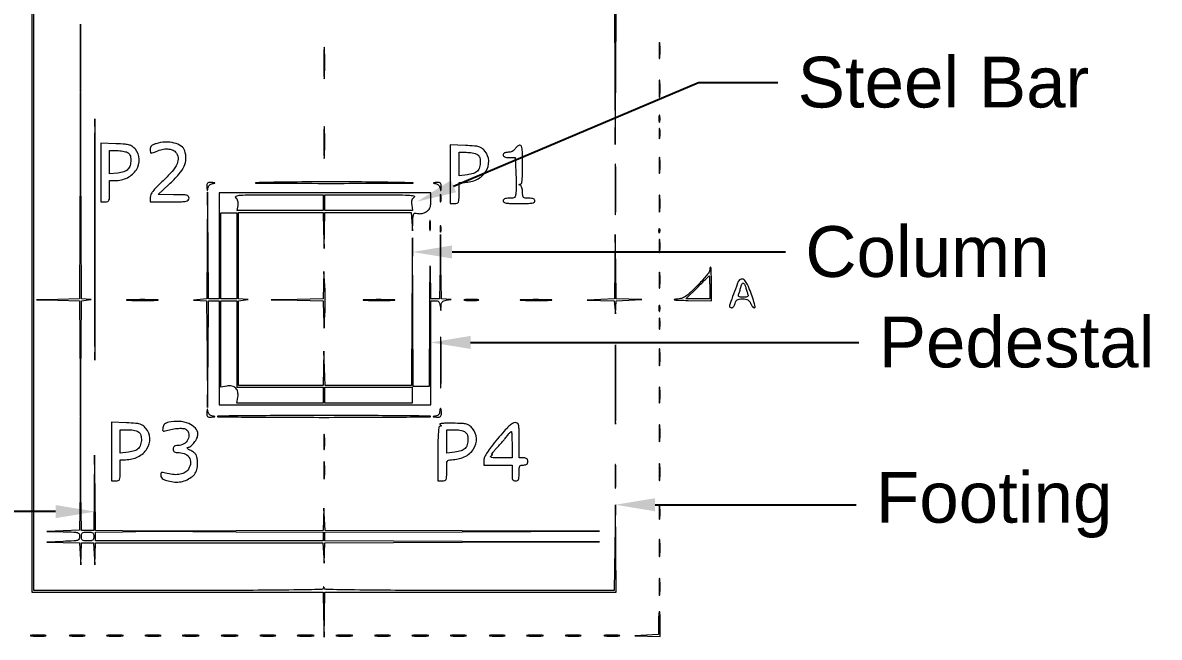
# Model space of a CAD drawing. Header units: metres. Extents: x 1521 to 1862, y -130 to 121.
# Drawn here: x 1570.39 to 1576.16, y -68.27 to -65.15 of the extents above; entities that cross this region are included whole.
import ezdxf
from ezdxf import colors
from ezdxf.entities.mleader import LeaderData, LeaderLine
from ezdxf.math import Vec2, Vec3

# ---------------------------------------------------------------- set-up
doc = ezdxf.new("R2010")
doc.units = ezdxf.units.M
doc.header["$MEASUREMENT"] = 0
doc.layers.add('A-WALL', color=250, linetype='Continuous', lineweight=30)
doc.styles.get("Standard").update_dxf_attribs({"font": 'arial.ttf'})

msp = doc.modelspace()

# ---------------------------------------------------------------- linework, layer by layer
at = {"layer": 'A-WALL', "lineweight": 5, "ltscale": 5}
msp.add_lwpolyline([(1570.43593, -65.07484), (1570.43593, -66.55772), (1570.43593, -68.0406), (1571.17487, -68.0406), (1571.9138, -68.0406), (1571.9166, -68.15484), (1571.9194, -68.26908), (1571.92135, -68.15484), (1571.92329, -68.0406), (1572.66249, -68.0406), (1573.40169, -68.0406), (1573.39962, -67.81884), (1573.39755, -67.59708), (1573.39498, -67.81436), (1573.39241, -68.03164), (1572.6586, -68.03164, -0.000609), (1572.28148, -68.03119, -0.003183), (1572.07377, -68.02936, -0.001026), (1571.9296, -68.02687, -0.300591), (1571.92027, -68.02044, 0.009076), (1571.91776, -68.01453, 0.295955), (1571.91651, -68.01372, 0.382689), (1571.91554, -68.01459, 0.011437), (1571.91504, -68.02044, -0.390325), (1571.90829, -68.02691, -0.000985), (1571.76515, -68.02937, -0.003207), (1571.55846, -68.03119, -0.0006), (1571.17961, -68.03164), (1570.44489, -68.03164), (1570.44489, -66.55775), (1570.44489, -65.08386)], format="xyb", dxfattribs=at)
msp.add_lwpolyline([(1573.39252, -65.08386), (1573.39498, -65.42655), (1573.39743, -65.76924), (1573.39956, -65.42204), (1573.40169, -65.07484)], dxfattribs=at)
for points in [[(1570.68004, -65.85633), (1570.67785, -66.55269), (1570.56809, -66.55551), (1570.45833, -66.55833), (1570.568, -66.56027), (1570.67766, -66.5622), (1570.6801, -66.9542), (1570.68253, -67.3462), (1570.68467, -66.9548), (1570.68681, -66.5634), (1570.71145, -66.55966), (1570.73609, -66.55593), (1570.71151, -66.55459), (1570.68692, -66.55324), (1570.68457, -65.8566), (1570.68222, -65.15996)], [(1571.47529, -66.33522), (1571.47529, -66.55324), (1571.43497, -66.55324), (1571.39465, -66.55324), (1571.39465, -66.33522), (1571.39465, -66.11719), (1571.43497, -66.11719), (1571.47529, -66.11719)], [(1573.39476, -66.38935), (1573.39273, -66.55249), (1573.32329, -66.55554), (1573.25385, -66.5586), (1573.32275, -66.5604), (1573.39165, -66.5622), (1573.39517, -66.5958), (1573.39868, -66.6294), (1573.40019, -66.5962), (1573.40169, -66.56299), (1573.46665, -66.5599), (1573.53161, -66.55681), (1573.46685, -66.55503), (1573.4021, -66.55324), (1573.39944, -66.38972), (1573.39678, -66.2262)], [(1572.36681, -67.04156), (1572.36681, -67.08188), (1572.14505, -67.08188), (1571.92329, -67.08188), (1571.92329, -67.04156), (1571.92329, -67.00124), (1572.14505, -67.00124), (1572.36681, -67.00124)]]:
    msp.add_lwpolyline(points, close=True, dxfattribs=at)
for points in [[(1573.6198, -65.29436, 0.003921), (1573.62003, -65.32003, 0.022011), (1573.62086, -65.33373, 0.807686), (1573.62203, -65.33386, 0.057523), (1573.6233, -65.32773, 0.013671), (1573.62437, -65.31063, 0.00893), (1573.62471, -65.29087, 0.008983), (1573.62434, -65.27158, 0.016947), (1573.62325, -65.25605, 0.153636), (1573.62199, -65.25315, 0.661512), (1573.62079, -65.25354, 0.018464), (1573.62, -65.26862, 0.004138)], [(1571.91796, -65.35708, 0.001734), (1571.91815, -65.40846, 0.009257), (1571.91886, -65.43649, 0.898123), (1571.9199, -65.43656, 0.032437), (1571.92101, -65.4261, 0.006295), (1571.92195, -65.39262, 0.003909), (1571.92225, -65.35332, 0.003921), (1571.92194, -65.31452, 0.00707), (1571.92099, -65.28274, 0.058571), (1571.91989, -65.27599, 0.852078), (1571.91884, -65.27611, 0.008418), (1571.91814, -65.30563, 0.001786)], [(1573.61986, -65.487, 0.003751), (1573.62007, -65.51431, 0.018707), (1573.62087, -65.52961, 0.76997), (1573.62204, -65.52981, 0.084525), (1573.62329, -65.52508, 0.014123), (1573.62436, -65.50775, 0.008335), (1573.62471, -65.487, 0.008335), (1573.62436, -65.46626, 0.014123), (1573.62329, -65.44892, 0.084525), (1573.62204, -65.4442, 0.76997), (1573.62087, -65.4444, 0.018707), (1573.62007, -65.4597, 0.003751)], [(1570.75387, -66.25308, 0.000181), (1570.75401, -66.64504, 0.000914), (1570.75457, -66.86369, 0.98715), (1570.75539, -66.86369, 0.00429), (1570.75625, -66.79671, 0.00068), (1570.75699, -66.54697, 0.000402), (1570.75723, -66.24894, 0.000403), (1570.75699, -65.95147, 0.000692), (1570.75625, -65.70359, 0.00468), (1570.75539, -65.64075, 0.986379), (1570.75457, -65.64076, 0.000901), (1570.75401, -65.86105, 0.000181)], [(1573.61881, -65.63932, 0.011065), (1573.61906, -65.65054, 0.052887), (1573.62002, -65.65687, 0.542911), (1573.6214, -65.65733, 0.161593), (1573.62291, -65.655, 0.039571), (1573.62418, -65.64786, 0.024357), (1573.6246, -65.63932, 0.024357), (1573.62418, -65.63079, 0.039571), (1573.62291, -65.62364, 0.161593), (1573.6214, -65.62132, 0.542911), (1573.62002, -65.62178, 0.052887), (1573.61906, -65.62811, 0.011065)], [(1571.91796, -65.76028, 0.001734), (1571.91815, -65.81166, 0.009257), (1571.91886, -65.83969, 0.898123), (1571.9199, -65.83976, 0.032437), (1571.92101, -65.8293, 0.006295), (1571.92195, -65.79582, 0.003909), (1571.92225, -65.75652, 0.003921), (1571.92194, -65.71772, 0.00707), (1571.92099, -65.68594, 0.058571), (1571.91989, -65.67919, 0.852078), (1571.91884, -65.67931, 0.008418), (1571.91814, -65.70883, 0.001786)], [(1573.6193, -65.71548, 0.006817), (1573.61956, -65.73151, 0.040183), (1573.62048, -65.73985, 0.720633), (1573.62176, -65.74002, 0.075924), (1573.62316, -65.73552, 0.022548), (1573.62432, -65.72458, 0.015659), (1573.62467, -65.71215, 0.015827), (1573.62426, -65.70017, 0.031163), (1573.62304, -65.69072, 0.248898), (1573.62165, -65.689, 0.49082), (1573.62034, -65.68973, 0.030832), (1573.61949, -65.69938, 0.00738)], [(1570.78537, -65.91169), (1570.78537, -66.06044), (1570.80777, -66.06044, 0.072846), (1570.82064, -66.05856, 0.224968), (1570.827, -66.05283, 0.091609), (1570.82968, -66.04039, 0.007344), (1570.83017, -66.00668), (1570.83017, -65.95292), (1570.85734, -65.95292, 0.114771), (1570.92037, -65.93826, 0.13461), (1570.96618, -65.8977, 0.157119), (1570.98073, -65.84446, 0.16792), (1570.96087, -65.79438, 0.05147), (1570.94584, -65.78017, 0.094059), (1570.93082, -65.77259, 0.052315), (1570.90867, -65.76867, 0.007372), (1570.86231, -65.76609), (1570.78537, -65.76293)], [(1571.06537, -65.76583, 0.033105), (1571.05098, -65.77104, 0.097404), (1571.04237, -65.77703, 0.122966), (1571.0378, -65.78493, 0.069997), (1571.03625, -65.79592, 0.029035), (1571.03702, -65.80911, 0.304296), (1571.04036, -65.81303, 0.160382), (1571.04701, -65.81273, 0.008196), (1571.06733, -65.80463, -0.043036), (1571.09761, -65.79493, -0.064751), (1571.12518, -65.79232, -0.079054), (1571.14811, -65.7968, -0.12179), (1571.16478, -65.80803, -0.154859), (1571.17758, -65.83606, -0.138524), (1571.17265, -65.86775, -0.075756), (1571.14689, -65.907, -0.020994), (1571.09523, -65.95985, 0.011285), (1571.06765, -65.987, 0.030921), (1571.04986, -66.00773, 0.044576), (1571.03949, -66.02434, 0.117796), (1571.03625, -66.03789), (1571.03625, -66.06044), (1571.13481, -66.06044, 0.003368), (1571.19574, -66.06003, 0.041619), (1571.21881, -66.0578, 0.151374), (1571.22928, -66.05234, 0.200111), (1571.23337, -66.04252, 0.169288), (1571.22999, -66.03282, 0.169858), (1571.22131, -66.02733, 0.051492), (1571.20242, -66.02498, 0.004701), (1571.15497, -66.02442), (1571.07657, -66.02423), (1571.13113, -65.9729, 0.021983), (1571.1823, -65.92033, 0.072039), (1571.20897, -65.88, 0.105185), (1571.21771, -65.84277, 0.084686), (1571.21164, -65.80203, 0.168123), (1571.19337, -65.77798, 0.086495), (1571.15834, -65.76254, 0.071585), (1571.11311, -65.75802, 0.05953)], [(1572.55945, -65.92065), (1572.55945, -66.0694), (1572.58185, -66.0694, 0.072846), (1572.59472, -66.06752, 0.224968), (1572.60108, -66.06179, 0.091609), (1572.60376, -66.04935, 0.007344), (1572.60425, -66.01564), (1572.60425, -65.96188), (1572.63142, -65.96188, 0.114771), (1572.69445, -65.94722, 0.13461), (1572.74026, -65.90666, 0.157119), (1572.75481, -65.85342, 0.16792), (1572.73495, -65.80334, 0.05147), (1572.71992, -65.78913, 0.094059), (1572.7049, -65.78155, 0.052315), (1572.68275, -65.77763, 0.007372), (1572.63639, -65.77505), (1572.55945, -65.77189)], [(1572.88889, -65.79164, -0.075491), (1572.88261, -65.79898, -0.062169), (1572.87402, -65.80469, -0.059271), (1572.86387, -65.80833, -0.056559), (1572.85298, -65.80956, 0.039193), (1572.84234, -65.8104, 0.085511), (1572.83461, -65.81302, 0.123453), (1572.82996, -65.8173, 0.146424), (1572.82825, -65.823, 0.162486), (1572.83025, -65.82898, 0.129175), (1572.83561, -65.83322, 0.076834), (1572.84495, -65.8357, 0.02648), (1572.85895, -65.83644), (1572.88966, -65.83644), (1572.89255, -65.91036, -0.004759), (1572.89346, -65.9408, -0.004818), (1572.89378, -65.97112, -0.004698), (1572.89355, -65.99752, -0.019554), (1572.89265, -66.0134, -0.029023), (1572.89003, -66.03023, -0.162541), (1572.88545, -66.03796, -0.154319), (1572.87701, -66.04161, -0.025417), (1572.85905, -66.04252, 0.026343), (1572.84499, -66.04327, 0.0767), (1572.83562, -66.04574, 0.129204), (1572.83025, -66.04999, 0.162734), (1572.82825, -66.05596, 0.273642), (1572.83226, -66.06275, 0.084509), (1572.84393, -66.06679, 0.035355), (1572.86615, -66.0689, 0.005946), (1572.90889, -66.0694, 0.005946), (1572.95164, -66.0689, 0.035355), (1572.97385, -66.06679, 0.084509), (1572.98552, -66.06275, 0.273642), (1572.98953, -66.05596, 0.164293), (1572.98751, -66.04997, 0.129352), (1572.98207, -66.04572, 0.075863), (1572.97254, -66.04326, 0.025511), (1572.95817, -66.04252, -0.021751), (1572.9392, -66.0417, -0.173294), (1572.93135, -66.0381, -0.178006), (1572.92767, -66.03039, -0.023205), (1572.92681, -66.01191, 0.034139), (1572.92599, -65.99986, 0.043052), (1572.92352, -65.98896, 0.048881), (1572.91992, -65.9806, 0.172505), (1572.91561, -65.97678, -0.009076), (1572.9097, -65.97427, -0.295955), (1572.90889, -65.97302, -0.382689), (1572.90976, -65.97206, -0.011437), (1572.91561, -65.97155, 0.328006), (1572.92109, -65.96697, 0.031905), (1572.9243, -65.94891, 0.022414), (1572.92627, -65.91976, 0.005678), (1572.92681, -65.87228, 0.004584), (1572.92633, -65.81932, 0.029117), (1572.92427, -65.79248, 0.067621), (1572.92034, -65.77827, 0.300034), (1572.91345, -65.77372, 0.107418), (1572.90752, -65.77501, 0.050645), (1572.90072, -65.77899, 0.046919), (1572.89416, -65.78479, 0.048682)], [(1570.92036, -65.80988, -0.085273), (1570.92799, -65.81582, -0.079464), (1570.93342, -65.8241, -0.066766), (1570.93664, -65.83494, -0.038837), (1570.93769, -65.84849, -0.064854), (1570.93404, -65.87657, -0.131023), (1570.92304, -65.89579, -0.120223), (1570.90318, -65.90801, -0.049986), (1570.87219, -65.91468), (1570.83017, -65.91942), (1570.83017, -65.86001), (1570.83017, -65.8006), (1570.8666, -65.8006, -0.022391), (1570.88182, -65.80129, -0.020327), (1570.89742, -65.80333, -0.020814), (1570.91123, -65.80631, -0.059396)], [(1572.69444, -65.81884, -0.085273), (1572.70207, -65.82478, -0.079464), (1572.7075, -65.83306, -0.066766), (1572.71072, -65.8439, -0.038837), (1572.71177, -65.85745, -0.064854), (1572.70812, -65.88553, -0.131023), (1572.69712, -65.90475, -0.120223), (1572.67726, -65.91697, -0.049986), (1572.64627, -65.92364), (1572.60425, -65.92838), (1572.60425, -65.86897), (1572.60425, -65.80956), (1572.64068, -65.80956, -0.022391), (1572.6559, -65.81025, -0.020327), (1572.6715, -65.81229, -0.020814), (1572.68531, -65.81527, -0.059396)], [(1573.39663, -65.99772, 0.001019), (1573.39679, -66.07966, 0.005108), (1573.39745, -66.12553, 0.928081), (1573.39841, -66.12558, 0.025034), (1573.39943, -66.11196, 0.003861), (1573.4003, -66.05996, 0.002266), (1573.40058, -65.99772, 0.002266), (1573.4003, -65.93549, 0.003861), (1573.39943, -65.88348, 0.025034), (1573.39841, -65.86987, 0.928081), (1573.39745, -65.86992, 0.005108), (1573.39679, -65.91579, 0.001019)], [(1573.6198, -65.87676, 0.003921), (1573.62003, -65.90243, 0.022011), (1573.62086, -65.91613, 0.807686), (1573.62203, -65.91626, 0.057523), (1573.6233, -65.91013, 0.013671), (1573.62437, -65.89303, 0.00893), (1573.62471, -65.87327, 0.008983), (1573.62434, -65.85398, 0.016947), (1573.62325, -65.83845, 0.153636), (1573.62199, -65.83555, 0.661512), (1573.62079, -65.83594, 0.018464), (1573.62, -65.85102, 0.004138)], [(1571.32419, -65.98652, 0.002594), (1571.32496, -66.0006, 0.183402), (1571.32591, -66.0027, 0.594052), (1571.32701, -66.00238, 0.005028), (1571.32922, -65.99156, -0.079048), (1571.33215, -65.98354, -0.069592), (1571.33751, -65.97643, -0.069592), (1571.34463, -65.97106, -0.079048), (1571.35264, -65.96814, 0.005028), (1571.36346, -65.96592, 0.594052), (1571.36379, -65.96482, 0.183402), (1571.36169, -65.96388, 0.002594), (1571.34761, -65.96311, 0.032745), (1571.33403, -65.96332, 0.177826), (1571.32745, -65.96636, 0.177826), (1571.32441, -65.97294, 0.032745)], [(1571.64105, -65.96208, 0.005556), (1571.57118, -65.96408, 0.971916), (1571.5712, -65.96565, 0.003875), (1571.67447, -65.96664, 0.000397), (1571.91881, -65.9669, 0.000429), (1572.12233, -65.96678, 0.000956), (1572.27718, -65.96625, 0.0015), (1572.37129, -65.96548, 0.981093), (1572.37129, -65.96451, 0.003225), (1572.20006, -65.96101, 0.002666), (1572.01756, -65.95943, 0.002594), (1571.82938, -65.95978, 0.002587)], [(1572.48498, -65.96814, -0.079048), (1572.493, -65.97106, -0.069592), (1572.50011, -65.97643, -0.069592), (1572.50548, -65.98354, -0.079048), (1572.5084, -65.99156, 0.005028), (1572.51062, -66.00238, 0.594052), (1572.51172, -66.0027, 0.183402), (1572.51266, -66.0006, 0.002594), (1572.51343, -65.98652, 0.032745), (1572.51322, -65.97294, 0.177826), (1572.51017, -65.96636, 0.177826), (1572.5036, -65.96332, 0.032745), (1572.49001, -65.96311, 0.002594), (1572.47594, -65.96388, 0.183402), (1572.47384, -65.96482, 0.594052), (1572.47416, -65.96592, 0.005028)], [(1571.32508, -66.28166), (1571.32297, -66.55216), (1571.28937, -66.55568), (1571.25577, -66.55919), (1571.28924, -66.5607), (1571.32271, -66.5622), (1571.32522, -66.83324), (1571.32773, -67.10428), (1571.32983, -66.83324), (1571.33193, -66.5622), (1571.35881, -66.5622), (1571.38569, -66.5622), (1571.38569, -66.82652), (1571.38569, -67.09084), (1571.92329, -67.09084), (1572.46089, -67.09084), (1572.46089, -66.82652), (1572.46089, -66.5622), (1572.4827, -66.5622, -0.057778), (1572.49358, -66.56347, -0.134975), (1572.50072, -66.56736, -0.121485), (1572.50532, -66.57467, -0.042367), (1572.50824, -66.58684), (1572.51197, -66.61148), (1572.51331, -66.58744, -0.048876), (1572.51519, -66.57529, -0.125883), (1572.51943, -66.56756, -0.122592), (1572.52694, -66.56269, -0.045155), (1572.53929, -66.55966), (1572.56393, -66.55593), (1572.53949, -66.55459), (1572.51506, -66.55324), (1572.5124, -66.38972), (1572.50974, -66.2262), (1572.50772, -66.38972), (1572.50569, -66.55324), (1572.48349, -66.55324), (1572.4613, -66.55324), (1572.45864, -66.38972, 0.20024), (1572.45741, -66.3869, 0.652929), (1572.45617, -66.38741, 0.003167), (1572.45491, -66.47265, 0.000797), (1572.45396, -66.61148), (1572.45193, -66.99676), (1572.41161, -66.99676), (1572.37129, -66.99676), (1572.36915, -66.62044), (1572.36701, -66.24412), (1572.36458, -66.6182), (1572.36214, -66.99228), (1572.14304, -66.99228), (1571.92394, -66.99228), (1571.92101, -66.90492), (1571.91808, -66.81756), (1571.91621, -66.90492), (1571.91433, -66.99228), (1571.69929, -66.99228), (1571.48425, -66.99228), (1571.48425, -66.77784), (1571.48425, -66.5634), (1571.50889, -66.55966), (1571.53353, -66.55593), (1571.50889, -66.55459), (1571.48425, -66.55324), (1571.48425, -66.33372), (1571.48425, -66.1142), (1571.69898, -66.1142), (1571.91371, -66.1142), (1571.91661, -66.20604), (1571.91951, -66.29788), (1571.9214, -66.20604), (1571.92329, -66.1142), (1572.14234, -66.1142), (1572.3614, -66.1142), (1572.36469, -66.16124), (1572.36798, -66.20828), (1572.36964, -66.16107, -0.007559), (1572.37115, -66.13101, -0.115623), (1572.37415, -66.12113, -0.275562), (1572.38043, -66.11765, -0.053895), (1572.39376, -66.1195, 0.060067), (1572.40465, -66.12088, 0.051067), (1572.41619, -66.11977, 0.049061), (1572.42771, -66.11625, 0.046481), (1572.43856, -66.11051, 0.054797), (1572.44994, -66.10112, 0.096407), (1572.45659, -66.09096, 0.074487), (1572.45993, -66.07724, 0.022491), (1572.46089, -66.05576), (1572.46089, -66.01564), (1571.92329, -66.01564), (1571.38569, -66.01564), (1571.38569, -66.28444), (1571.38569, -66.55324), (1571.35894, -66.55324), (1571.3322, -66.55324), (1571.32969, -66.2822), (1571.32718, -66.01116)], [(1571.91433, -66.06492), (1571.91433, -66.10524), (1571.69636, -66.10524), (1571.4784, -66.10524), (1571.48213, -66.07981, 0.048774), (1571.48269, -66.06819, 0.055212), (1571.48092, -66.05718, 0.058711), (1571.47694, -66.04741, 0.070363), (1571.47098, -66.03949, -0.540158), (1571.47266, -66.0314, -0.076601), (1571.49281, -66.02684, -0.016155), (1571.54419, -66.02494, -0.001188), (1571.68521, -66.0246), (1571.91433, -66.0246)], [(1572.37625, -66.03659, 0.072595), (1572.36893, -66.04378, 0.089029), (1572.36457, -66.05231, 0.074378), (1572.363, -66.06303, 0.035799), (1572.36403, -66.07691), (1572.36819, -66.10524), (1572.14574, -66.10524), (1571.92329, -66.10524), (1571.92329, -66.06492), (1571.92329, -66.0246), (1572.15797, -66.0246, -0.001512), (1572.28723, -66.025, -0.012195), (1572.34658, -66.0268, -0.03349), (1572.37483, -66.03026, -0.655699)], [(1572.50777, -66.04252, 0.011065), (1572.50802, -66.05374, 0.052887), (1572.50898, -66.06007, 0.542911), (1572.51036, -66.06053, 0.161593), (1572.51187, -66.0582, 0.039571), (1572.51314, -66.05106, 0.024357), (1572.51356, -66.04252, 0.024357), (1572.51314, -66.03399, 0.039571), (1572.51187, -66.02684, 0.161593), (1572.51036, -66.02452, 0.542911), (1572.50898, -66.02498, 0.052887), (1572.50802, -66.03131, 0.011065)], [(1573.61986, -66.0694, 0.003751), (1573.62007, -66.09671, 0.018707), (1573.62087, -66.11201, 0.76997), (1573.62204, -66.11221, 0.084525), (1573.62329, -66.10748, 0.014123), (1573.62436, -66.09015, 0.008335), (1573.62471, -66.0694, 0.008335), (1573.62436, -66.04866, 0.014123), (1573.62329, -66.03132, 0.084525), (1573.62204, -66.0266, 0.76997), (1573.62087, -66.0268, 0.018707), (1573.62007, -66.0421, 0.003751)], [(1572.4545, -66.1814, 0.006817), (1572.45476, -66.19743, 0.040183), (1572.45568, -66.20577, 0.720633), (1572.45696, -66.20594, 0.075924), (1572.45836, -66.20144, 0.022548), (1572.45952, -66.1905, 0.015659), (1572.45987, -66.17807, 0.015827), (1572.45946, -66.16609, 0.031163), (1572.45824, -66.15664, 0.248898), (1572.45685, -66.15492, 0.49082), (1572.45554, -66.15565, 0.030832), (1572.45469, -66.1653, 0.00738)], [(1572.50744, -66.19932, 0.012823), (1572.5078, -66.2089, 0.080377), (1572.50889, -66.21365, 0.597527), (1572.51032, -66.21381, 0.087174), (1572.5119, -66.21035, 0.037336), (1572.51316, -66.20348, 0.029507), (1572.51351, -66.19592, 0.030339), (1572.51299, -66.18883, 0.06278), (1572.51157, -66.18347, 0.31318), (1572.50997, -66.18243, 0.333666), (1572.50852, -66.18358, 0.052471), (1572.5076, -66.18965, 0.014395)], [(1573.61744, -66.20903, 0.018894), (1573.61797, -66.21572, 0.168741), (1573.61924, -66.21833, 0.470617), (1573.62087, -66.21818, 0.054073), (1573.62285, -66.21444, 0.051402), (1573.62425, -66.20955, 0.05415), (1573.62459, -66.20455, 0.060344), (1573.62388, -66.2002, 0.126455), (1573.62215, -66.19727, 0.296942), (1573.62019, -66.19686, 0.208169), (1573.61853, -66.19849, 0.077125), (1573.61754, -66.20279, 0.028489)], [(1573.6196, -66.28444, 0.005179), (1573.61982, -66.30532, 0.025693), (1573.62066, -66.31702, 0.707215), (1573.6219, -66.31729, 0.108536), (1573.62321, -66.31356, 0.019375), (1573.62434, -66.30031, 0.011494), (1573.62471, -66.28444, 0.011494), (1573.62434, -66.26858, 0.019375), (1573.62321, -66.25532, 0.108536), (1573.6219, -66.2516, 0.707215), (1573.62066, -66.25187, 0.025693), (1573.61982, -66.26357, 0.005179)], [(1573.87657, -66.40787, -0.159101), (1573.87355, -66.41712, -0.01241), (1573.85749, -66.43799, -0.015947), (1573.8365, -66.46229, -0.011488), (1573.81161, -66.48808, -0.006986), (1573.77019, -66.52795, -0.054633), (1573.74881, -66.54397, -0.086683), (1573.72845, -66.55166, -0.030564), (1573.69737, -66.55563, 0.402808), (1573.69611, -66.55702, 0.385934), (1573.69744, -66.55842, 0.011252), (1573.724, -66.5597, 0.002917), (1573.76681, -66.56055), (1573.88553, -66.5622), (1573.88553, -66.47708, 0.004933), (1573.88521, -66.44445, 0.008213), (1573.88422, -66.41697, 0.002688), (1573.88286, -66.39367, 0.395782), (1573.88105, -66.39196, 0.279691), (1573.87932, -66.39301, 0.05138), (1573.87789, -66.39664, 0.042036), (1573.8769, -66.40177, 0.026638)], [(1571.91598, -66.48357), (1571.91433, -66.55277), (1571.78217, -66.5555), (1571.65001, -66.55824), (1571.7818, -66.56022), (1571.91358, -66.5622), (1571.91626, -66.63164), (1571.91893, -66.70108), (1571.92335, -66.6294, 0.010415), (1571.92468, -66.59677, 0.006127), (1571.92498, -66.55772, 0.006127), (1571.92433, -66.51868, 0.010405), (1571.9227, -66.48604), (1571.91762, -66.41436)], [(1573.6198, -66.45916, 0.003921), (1573.62003, -66.48483, 0.022011), (1573.62086, -66.49853, 0.807686), (1573.62203, -66.49866, 0.057523), (1573.6233, -66.49253, 0.013671), (1573.62437, -66.47543, 0.00893), (1573.62471, -66.45567, 0.008983), (1573.62434, -66.43638, 0.016947), (1573.62325, -66.42085, 0.153636), (1573.62199, -66.41795, 0.661512), (1573.62079, -66.41834, 0.018464), (1573.62, -66.43342, 0.004138)], [(1573.87657, -66.495), (1573.87657, -66.55324), (1573.81635, -66.55324), (1573.75613, -66.55324), (1573.81385, -66.495, -0.002026), (1573.83616, -66.47268, -0.003271), (1573.85535, -66.45387, -0.000605), (1573.87238, -66.43745, -0.193942), (1573.87407, -66.43676, -0.399625), (1573.87509, -66.43773, -0.001796), (1573.87584, -66.45387, -0.006699), (1573.87639, -66.47267, -0.004021)], [(1574.02124, -66.46523, 0.00051), (1573.98382, -66.56657, 0.026161), (1573.97761, -66.58664, 0.252706), (1573.97959, -66.59452, 0.210202), (1573.9876, -66.59804, 0.15466), (1573.99279, -66.5964, 0.069524), (1573.99806, -66.59146, 0.059134), (1574.00262, -66.58421, 0.049341), (1574.00569, -66.57564, -0.057024), (1574.01004, -66.56408, -0.139061), (1574.01619, -66.55749, -0.108818), (1574.02593, -66.55417, -0.027701), (1574.0427, -66.55324, -0.032789), (1574.05892, -66.55431, -0.09099), (1574.06976, -66.55781, -0.106778), (1574.07763, -66.56454, -0.055984), (1574.08428, -66.57564, 0.042094), (1574.09359, -66.59222, 0.219411), (1574.10234, -66.5975, 0.461833), (1574.10709, -66.59304, 0.064384), (1574.10437, -66.57788, 0.014946), (1574.07766, -66.50136, 0.067614), (1574.05501, -66.45997, 0.280622), (1574.03674, -66.4525, 0.270519)], [(1574.05924, -66.49417, 0.006968), (1574.06172, -66.50347, 0.005302), (1574.06468, -66.5136, 0.005362), (1574.06765, -66.52303, 0.012494), (1574.07013, -66.53001, -0.106129), (1574.07122, -66.53696, -0.246059), (1574.06859, -66.54136, -0.117922), (1574.06138, -66.5437, -0.019924), (1574.04681, -66.54428, -0.019924), (1574.03224, -66.5437, -0.117922), (1574.02504, -66.54136, -0.246059), (1574.02241, -66.53696, -0.106129), (1574.02349, -66.53001, 0.012494), (1574.02597, -66.52303, 0.005362), (1574.02895, -66.5136, 0.005302), (1574.03191, -66.50347, 0.006968), (1574.03438, -66.49417, -0.028758), (1574.03697, -66.48591, -0.040508), (1574.04027, -66.47894, -0.046351), (1574.04375, -66.47401, -0.219077), (1574.04681, -66.4726, -0.219077), (1574.04988, -66.47401, -0.046351), (1574.05336, -66.47894, -0.040508), (1574.05666, -66.48591, -0.028758)], [(1570.92692, -66.55992, 0.006295), (1570.96039, -66.56086, 0.003909), (1570.9997, -66.56116, 0.003921), (1571.0385, -66.56085, 0.00707), (1571.07028, -66.5599, 0.058571), (1571.07703, -66.5588, 0.852078), (1571.07691, -66.55775, 0.008418), (1571.04738, -66.55705, 0.001786), (1570.99593, -66.55687, 0.001734), (1570.94456, -66.55706, 0.009257), (1570.91652, -66.55778, 0.898123), (1570.91646, -66.55881, 0.032437)], [(1571.47529, -66.78172), (1571.47529, -67.00124), (1571.69481, -67.00124), (1571.91433, -67.00124), (1571.91433, -67.04156), (1571.91433, -67.08188), (1571.69538, -67.08188), (1571.47642, -67.08188), (1571.48126, -67.05208, 0.086963), (1571.48092, -67.02535, 0.150954), (1571.47064, -67.00589, 0.150954), (1571.45118, -66.99562, 0.086963), (1571.42445, -66.99528), (1571.39465, -67.00012), (1571.39465, -66.78116), (1571.39465, -66.5622), (1571.43497, -66.5622), (1571.47529, -66.5622)], [(1572.12756, -66.55992, 0.006295), (1572.16103, -66.56086, 0.003909), (1572.20034, -66.56116, 0.003921), (1572.23914, -66.56085, 0.00707), (1572.27092, -66.5599, 0.058571), (1572.27767, -66.5588, 0.852078), (1572.27755, -66.55775, 0.008418), (1572.24802, -66.55705, 0.001786), (1572.19657, -66.55687, 0.001734), (1572.1452, -66.55706, 0.009257), (1572.11716, -66.55778, 0.898123), (1572.1171, -66.55881, 0.032437)], [(1572.63337, -66.55977, 0.016375), (1572.64867, -66.56087, 0.009683), (1572.66697, -66.56122, 0.009683), (1572.68528, -66.56087, 0.016375), (1572.70057, -66.55977, 0.095407), (1572.70479, -66.55849, 0.741699), (1572.70456, -66.55729, 0.021699), (1572.69106, -66.55647, 0.00436), (1572.66697, -66.55626, 0.00436), (1572.64288, -66.55647, 0.021699), (1572.62938, -66.55729, 0.741699), (1572.62915, -66.55849, 0.095407)], [(1572.925, -66.55992, 0.006295), (1572.95847, -66.56086, 0.003909), (1572.99778, -66.56116, 0.003921), (1573.03658, -66.56085, 0.00707), (1573.06836, -66.5599, 0.058571), (1573.07511, -66.5588, 0.852078), (1573.07499, -66.55775, 0.008418), (1573.04546, -66.55705, 0.001786), (1572.99401, -66.55687, 0.001734), (1572.94264, -66.55706, 0.009257), (1572.9146, -66.55778, 0.898123), (1572.91454, -66.55881, 0.032437)], [(1573.61848, -66.60252, 0.012823), (1573.61884, -66.6121, 0.080377), (1573.61993, -66.61685, 0.597527), (1573.62136, -66.61701, 0.087174), (1573.62294, -66.61355, 0.037336), (1573.6242, -66.60668, 0.029507), (1573.62455, -66.59912, 0.030339), (1573.62403, -66.59203, 0.06278), (1573.62261, -66.58667, 0.31318), (1573.62101, -66.58563, 0.333666), (1573.61956, -66.58678, 0.052471), (1573.61864, -66.59285, 0.014395)], [(1573.61942, -66.67868, 0.006336), (1573.61964, -66.69634, 0.03126), (1573.62051, -66.70625, 0.664672), (1573.62179, -66.70657, 0.124239), (1573.62315, -66.70332, 0.023547), (1573.62431, -66.69211, 0.014044), (1573.62469, -66.67868, 0.014044), (1573.62431, -66.66526, 0.023547), (1573.62315, -66.65404, 0.124239), (1573.62179, -66.6508, 0.664672), (1573.62051, -66.65112, 0.03126), (1573.61964, -66.66103, 0.006336)], [(1572.50959, -66.8758, 0.001019), (1572.50975, -66.95774, 0.005108), (1572.51041, -67.00361, 0.928081), (1572.51137, -67.00366, 0.025034), (1572.51239, -66.99004, 0.003861), (1572.51326, -66.93804, 0.002266), (1572.51354, -66.8758, 0.002266), (1572.51326, -66.81357, 0.003861), (1572.51239, -66.76156, 0.025034), (1572.51137, -66.74795, 0.928081), (1572.51041, -66.748, 0.005108), (1572.50975, -66.79387, 0.001019)], [(1573.39682, -66.9878, 0.000605), (1573.39697, -67.11629, 0.003117), (1573.39759, -67.18745, 0.959604), (1573.39849, -67.18748, 0.013284), (1573.39944, -67.16417, 0.002252), (1573.40026, -67.08169, 0.001354), (1573.40052, -66.9838, 0.001355), (1573.40026, -66.88644, 0.002367), (1573.39944, -66.80577, 0.017169), (1573.39849, -66.78646, 0.952171), (1573.39758, -66.78649, 0.002993), (1573.39697, -66.85924, 0.000613)], [(1573.61986, -66.84892, 0.003751), (1573.62007, -66.87623, 0.018707), (1573.62087, -66.89153, 0.76997), (1573.62204, -66.89173, 0.084525), (1573.62329, -66.887, 0.014123), (1573.62436, -66.86967, 0.008335), (1573.62471, -66.84892, 0.008335), (1573.62436, -66.82818, 0.014123), (1573.62329, -66.81084, 0.084525), (1573.62204, -66.80612, 0.76997), (1573.62087, -66.80632, 0.018707), (1573.62007, -66.82162, 0.003751)], [(1573.6198, -67.04156, 0.003921), (1573.62003, -67.06723, 0.022011), (1573.62086, -67.08093, 0.807686), (1573.62203, -67.08106, 0.057523), (1573.6233, -67.07493, 0.013671), (1573.62437, -67.05783, 0.00893), (1573.62471, -67.03807, 0.008983), (1573.62434, -67.01878, 0.016947), (1573.62325, -67.00325, 0.153636), (1573.62199, -67.00035, 0.661512), (1573.62079, -67.00074, 0.018464), (1573.62, -67.01582, 0.004138)], [(1571.32419, -67.12892, 0.032745), (1571.32441, -67.14251, 0.177826), (1571.32745, -67.14908, 0.177826), (1571.33403, -67.15213, 0.032745), (1571.34761, -67.15234, 0.002594), (1571.36169, -67.15157, 0.183402), (1571.36379, -67.15063, 0.594052), (1571.36346, -67.14953, 0.005028), (1571.35264, -67.14731, -0.079048), (1571.34463, -67.14439, -0.069592), (1571.33751, -67.13902, -0.069592), (1571.33215, -67.13191, -0.079048), (1571.32922, -67.12389, 0.005028), (1571.32701, -67.11307, 0.594052), (1571.32591, -67.11275, 0.183402), (1571.32496, -67.11485, 0.002594)], [(1571.3783, -67.14916, 0.196622), (1571.38276, -67.15103, 0.000098), (1571.53895, -67.15237, 0.00131), (1571.71299, -67.15338, 0.000796), (1571.91881, -67.15371, 0.000796), (1572.12464, -67.15338, 0.00131), (1572.29867, -67.15237, 0.000098), (1572.45487, -67.15103, 0.196622), (1572.45933, -67.14916, 0.664993), (1572.45856, -67.14729, 0.0001), (1572.30243, -67.14594, 0.001323), (1572.12751, -67.14493, 0.000783), (1571.91881, -67.1446, 0.000783), (1571.71012, -67.14493, 0.001323), (1571.5352, -67.14594, 0.0001), (1571.37906, -67.14729, 0.664993)], [(1572.50569, -67.12606, -0.092132), (1572.50431, -67.13353, -0.098629), (1572.50034, -67.1398, -0.090422), (1572.49395, -67.14446, -0.06486), (1572.48553, -67.14724, 0.00362), (1572.47372, -67.14961, 0.574721), (1572.47337, -67.15065, 0.200802), (1572.47522, -67.15155, 0.002047), (1572.49001, -67.15234, 0.034274), (1572.50314, -67.15209, 0.156884), (1572.51007, -67.14917, 0.173108), (1572.51362, -67.14295, 0.043812), (1572.51465, -67.13116, 0.01883), (1572.51433, -67.12258, 0.03053), (1572.51334, -67.11534, 0.031449), (1572.51192, -67.11002, 0.322437), (1572.51017, -67.10876, 0.291204), (1572.50844, -67.10987, 0.046005), (1572.50701, -67.11385, 0.038923), (1572.50602, -67.11943, 0.024461)], [(1570.83913, -67.32737), (1570.83913, -67.47612), (1570.86153, -67.47612, 0.072846), (1570.8744, -67.47424, 0.224968), (1570.88076, -67.46851, 0.091609), (1570.88344, -67.45607, 0.007344), (1570.88393, -67.42236), (1570.88393, -67.3686), (1570.9111, -67.3686, 0.114771), (1570.97413, -67.35394, 0.13461), (1571.01994, -67.31338, 0.157119), (1571.03449, -67.26014, 0.16792), (1571.01463, -67.21006, 0.05147), (1570.9996, -67.19585, 0.094059), (1570.98458, -67.18827, 0.052315), (1570.96243, -67.18435, 0.007372), (1570.91607, -67.18177), (1570.83913, -67.17861)], [(1570.97412, -67.22556, -0.085273), (1570.98175, -67.2315, -0.079464), (1570.98718, -67.23978, -0.066766), (1570.9904, -67.25062, -0.038837), (1570.99145, -67.26417, -0.064854), (1570.9878, -67.29225, -0.131023), (1570.9768, -67.31147, -0.120223), (1570.95694, -67.32369, -0.049986), (1570.92595, -67.33036), (1570.88393, -67.3351), (1570.88393, -67.27569), (1570.88393, -67.21628), (1570.92036, -67.21628, -0.022391), (1570.93558, -67.21697, -0.020327), (1570.95118, -67.21901, -0.020814), (1570.96499, -67.22199, -0.059396)], [(1571.13033, -67.17887, 0.043144), (1571.11774, -67.18293, 0.086666), (1571.10898, -67.18856, 0.099668), (1571.1034, -67.19623, 0.072296), (1571.10043, -67.20639, 0.02647), (1571.09938, -67.21829, 0.234653), (1571.10149, -67.22295, 0.2277), (1571.10653, -67.22416, 0.024993), (1571.11835, -67.221, -0.031258), (1571.1494, -67.2131, -0.035449), (1571.17993, -67.20955, -0.037642), (1571.20564, -67.21033, -0.14785), (1571.2201, -67.21642, -0.188169), (1571.23276, -67.23927, -0.158529), (1571.22777, -67.26664, -0.136431), (1571.20647, -67.28878, -0.134205), (1571.17667, -67.29692, 0.039064), (1571.1651, -67.29783, 0.122228), (1571.15796, -67.30084, 0.155955), (1571.15406, -67.30633, 0.077476), (1571.15273, -67.31484, 0.085631), (1571.15427, -67.32376, 0.174291), (1571.15872, -67.32919, 0.11054), (1571.16726, -67.332, 0.024631), (1571.1827, -67.33276, -0.118027), (1571.21585, -67.3407, -0.165938), (1571.23689, -67.36231, -0.16555), (1571.24036, -67.39233, -0.117413), (1571.22559, -67.42313, -0.124007), (1571.20772, -67.43654, -0.068798), (1571.18122, -67.44356, -0.058427), (1571.14912, -67.44373, -0.044516), (1571.11465, -67.43672, 0.020422), (1571.10089, -67.43323, 0.157777), (1571.09437, -67.43392, 0.241304), (1571.091, -67.43809, 0.05144), (1571.09001, -67.44767, 0.124641), (1571.09304, -67.45962, 0.14943), (1571.10127, -67.46773, 0.066631), (1571.11817, -67.47386, 0.010094), (1571.15352, -67.48085, 0.076375), (1571.18434, -67.48155, 0.061046), (1571.21655, -67.47326, 0.062559), (1571.24497, -67.45778, 0.092012), (1571.26459, -67.43729, 0.056408), (1571.27062, -67.42533, 0.039925), (1571.2747, -67.41084, 0.036622), (1571.2767, -67.39452, 0.030584), (1571.27648, -67.37706, 0.027484), (1571.27374, -67.35586, 0.093872), (1571.26872, -67.34295, 0.098649), (1571.25948, -67.33312, 0.032184), (1571.24247, -67.32257, -0.018135), (1571.23141, -67.31613, -0.058264), (1571.2248, -67.31079, -0.257053), (1571.22392, -67.30764, -0.347854), (1571.22614, -67.30588, 0.175976), (1571.24171, -67.30023, 0.053205), (1571.25946, -67.28184, 0.052936), (1571.27358, -67.2591, 0.112941), (1571.27817, -67.23904, 0.193205), (1571.26584, -67.20832, 0.105606), (1571.23175, -67.18514, 0.083651), (1571.18313, -67.17429, 0.069702)], [(1572.50679, -67.19027, -0.016996), (1572.51243, -67.19412, -0.201587), (1572.51376, -67.19634, -0.406104), (1572.5127, -67.19779, -0.039529), (1572.50793, -67.19823, 0.364358), (1572.50221, -67.20315, 0.020133), (1572.49916, -67.22838, 0.01641), (1572.49724, -67.26863, 0.00369), (1572.49673, -67.33724), (1572.49673, -67.47612), (1572.51913, -67.47612, 0.072846), (1572.532, -67.47424, 0.224968), (1572.53836, -67.46851, 0.091609), (1572.54104, -67.45607, 0.007344), (1572.54153, -67.42236, -0.007144), (1572.54202, -67.38811, -0.096571), (1572.54476, -67.37595, -0.229905), (1572.55132, -67.37036, -0.063389), (1572.56513, -67.3686, 0.108128), (1572.63091, -67.35421, 0.137313), (1572.67812, -67.31415, 0.163923), (1572.69277, -67.26104, 0.165088), (1572.67223, -67.21006, 0.050333), (1572.65711, -67.19569, 0.100534), (1572.64238, -67.18841, 0.054018), (1572.62055, -67.1851, 0.006734), (1572.57253, -67.18369, 0.007529), (1572.54101, -67.18367, 0.021375), (1572.51906, -67.18492, 0.044113), (1572.50724, -67.18717, 0.648344)], [(1572.63172, -67.22556, -0.085273), (1572.63935, -67.2315, -0.079464), (1572.64478, -67.23978, -0.066766), (1572.648, -67.25062, -0.038837), (1572.64905, -67.26417, -0.064854), (1572.6454, -67.29225, -0.131023), (1572.6344, -67.31147, -0.120223), (1572.61454, -67.32369, -0.049986), (1572.58355, -67.33036), (1572.54153, -67.3351), (1572.54153, -67.27569), (1572.54153, -67.21628), (1572.57796, -67.21628, -0.022391), (1572.59318, -67.21697, -0.020327), (1572.60878, -67.21901, -0.020814), (1572.62259, -67.22199, -0.059396)], [(1572.79897, -67.26332, 0.008404), (1572.7673, -67.30281, 0.022102), (1572.74636, -67.33245, 0.029517), (1572.73364, -67.3551, 0.111189), (1572.72993, -67.37084), (1572.72969, -67.39548), (1572.80137, -67.39548), (1572.87305, -67.39548), (1572.87305, -67.4358, 0.013964), (1572.87367, -67.45802, 0.090841), (1572.87629, -67.46884, 0.188085), (1572.88169, -67.4742, 0.102588), (1572.89097, -67.47612, 0.102588), (1572.90025, -67.4742, 0.188085), (1572.90566, -67.46884, 0.090841), (1572.90827, -67.45802, 0.013964), (1572.90889, -67.4358, -0.012699), (1572.9095, -67.41179, -0.114574), (1572.91238, -67.40176, -0.210352), (1572.91869, -67.39697, -0.058662), (1572.93129, -67.39548, 0.044917), (1572.94189, -67.39453, 0.124434), (1572.94865, -67.39145, 0.149477), (1572.95242, -67.38594, 0.07578), (1572.95369, -67.37756, 0.07578), (1572.95242, -67.36919, 0.149477), (1572.94865, -67.36368, 0.124434), (1572.94189, -67.3606, 0.044917), (1572.93129, -67.35964), (1572.90889, -67.35964), (1572.90889, -67.27004, 0.003391), (1572.9085, -67.21209, 0.053066), (1572.90614, -67.19244, 0.199337), (1572.89996, -67.18378, 0.140447), (1572.88833, -67.18044, 0.152153), (1572.8751, -67.18457, 0.035971), (1572.85684, -67.1992, 0.024828), (1572.83272, -67.22392, 0.007731)], [(1573.61986, -67.2342, 0.003751), (1573.62007, -67.26151, 0.018707), (1573.62087, -67.27681, 0.76997), (1573.62204, -67.27701, 0.084525), (1573.62329, -67.27228, 0.014123), (1573.62436, -67.25495, 0.008335), (1573.62471, -67.2342, 0.008335), (1573.62436, -67.21346, 0.014123), (1573.62329, -67.19612, 0.084525), (1573.62204, -67.1914, 0.76997), (1573.62087, -67.1916, 0.018707), (1573.62007, -67.2069, 0.003751)], [(1571.91735, -67.279, 0.00436), (1571.91756, -67.30309, 0.021699), (1571.91838, -67.31659, 0.741699), (1571.91958, -67.31683, 0.095407), (1571.92086, -67.3126, 0.016375), (1571.92196, -67.29731, 0.009683), (1571.92231, -67.279, 0.009683), (1571.92196, -67.2607, 0.016375), (1571.92086, -67.2454, 0.095407), (1571.91958, -67.24118, 0.741699), (1571.91838, -67.24141, 0.021699), (1571.91756, -67.25492, 0.00436)], [(1572.87305, -67.29244), (1572.87305, -67.35964), (1572.81257, -67.35951, -0.007637), (1572.785, -67.35902, -0.038166), (1572.76964, -67.35734, -0.187426), (1572.76487, -67.35438, -0.435032), (1572.76553, -67.35068, 0.023299), (1572.77023, -67.34733, 0.072453), (1572.77291, -67.34451, 0.2564), (1572.7731, -67.34278, 0.299061), (1572.77176, -67.34186, -0.590419), (1572.77072, -67.33989, -0.016216), (1572.7777, -67.33, -0.017471), (1572.7882, -67.31705, -0.009174), (1572.80209, -67.30166, 0.005097), (1572.8174, -67.28499, 0.005113), (1572.83235, -67.26803, 0.005004), (1572.84509, -67.25297, 0.020294), (1572.85238, -67.24342, -0.013653), (1572.85754, -67.23646, -0.01939), (1572.86254, -67.23058, -0.015793), (1572.86691, -67.22612, -0.193476), (1572.86908, -67.22524, -0.393122), (1572.87068, -67.22674, -0.003376), (1572.87189, -67.24498, -0.009219), (1572.87277, -67.26668, -0.005541)], [(1570.6799, -67.53627), (1570.67785, -67.72633), (1570.59497, -67.72929), (1570.51209, -67.73225), (1570.59497, -67.73411, -0.003761), (1570.64906, -67.73573, -0.060959), (1570.66701, -67.73861, -0.212847), (1570.67493, -67.74529, -0.113208), (1570.67785, -67.75803, -0.114434), (1570.6749, -67.77077, -0.208405), (1570.6669, -67.77757, -0.060597), (1570.64881, -67.78071, -0.003859), (1570.59497, -67.78305), (1570.51209, -67.78601), (1570.59455, -67.78787), (1570.677, -67.78972), (1570.68018, -67.84572), (1570.68336, -67.90172), (1570.68509, -67.84572), (1570.68681, -67.78972), (1570.71775, -67.78972), (1570.74868, -67.78972), (1570.75186, -67.84572), (1570.75504, -67.90172), (1570.75677, -67.84572), (1570.75849, -67.78972), (1571.33597, -67.78972), (1571.91344, -67.78972), (1571.91667, -67.84124), (1571.9199, -67.89276), (1571.9216, -67.8413), (1571.92329, -67.78983), (1572.61993, -67.78748), (1573.31657, -67.78513), (1572.61993, -67.78295), (1571.92329, -67.78076), (1571.92329, -67.75842), (1571.92329, -67.73607), (1572.61993, -67.73372), (1573.31657, -67.73137), (1572.62036, -67.72919), (1571.92415, -67.727), (1571.92097, -67.671), (1571.91779, -67.615), (1571.91606, -67.67092), (1571.91433, -67.72684), (1571.47305, -67.72925), (1571.03177, -67.73166), (1571.47305, -67.73381), (1571.91433, -67.73596), (1571.91433, -67.75836), (1571.91433, -67.78076), (1571.33641, -67.78076), (1570.75849, -67.78076), (1570.75849, -67.7586), (1570.75849, -67.73643), (1570.89513, -67.73371), (1571.03177, -67.73098), (1570.89531, -67.72899), (1570.75885, -67.727), (1570.75624, -67.5366), (1570.75364, -67.3462), (1570.75158, -67.5366), (1570.74953, -67.727), (1570.71835, -67.727), (1570.68717, -67.727), (1570.68456, -67.5366), (1570.68196, -67.3462)], [(1571.91746, -67.42236, 0.003751), (1571.91767, -67.44967, 0.018707), (1571.91847, -67.46497, 0.76997), (1571.91964, -67.46517, 0.084525), (1571.92089, -67.46044, 0.014123), (1571.92196, -67.44311, 0.008335), (1571.92231, -67.42236, 0.008335), (1571.92196, -67.40162, 0.014123), (1571.92089, -67.38428, 0.084525), (1571.91964, -67.37956, 0.76997), (1571.91847, -67.37976, 0.018707), (1571.91767, -67.39506, 0.003751)], [(1573.61986, -67.43132, 0.003751), (1573.62007, -67.45863, 0.018707), (1573.62087, -67.47393, 0.76997), (1573.62204, -67.47413, 0.084525), (1573.62329, -67.4694, 0.014123), (1573.62436, -67.45207, 0.008335), (1573.62471, -67.43132, 0.008335), (1573.62436, -67.41058, 0.014123), (1573.62329, -67.39324, 0.084525), (1573.62204, -67.38852, 0.76997), (1573.62087, -67.38872, 0.018707), (1573.62007, -67.40402, 0.003751)], [(1573.39615, -67.45372, 0.002432), (1573.39635, -67.49225, 0.013217), (1573.39711, -67.51311, 0.86599), (1573.3982, -67.5132, 0.041857), (1573.39938, -67.50489, 0.008711), (1573.40037, -67.4796, 0.005503), (1573.40068, -67.45007, 0.005525), (1573.40035, -67.42102, 0.010124), (1573.39934, -67.39737, 0.088327), (1573.39818, -67.39262, 0.788092), (1573.39708, -67.39282, 0.011688), (1573.39634, -67.41513, 0.002526)], [(1573.6196, -67.6374, 0.005179), (1573.61982, -67.65828, 0.025693), (1573.62066, -67.66998, 0.707215), (1573.6219, -67.67025, 0.108536), (1573.62321, -67.66652, 0.019375), (1573.62434, -67.65327, 0.011494), (1573.62471, -67.6374, 0.011494), (1573.62434, -67.62154, 0.019375), (1573.62321, -67.60828, 0.108536), (1573.6219, -67.60456, 0.707215), (1573.62066, -67.60483, 0.025693), (1573.61982, -67.61653, 0.005179)], [(1570.74953, -67.75836, -0.050766), (1570.74829, -67.77057, -0.189121), (1570.74416, -67.77692, -0.13443), (1570.73578, -67.78001, -0.021436), (1570.71817, -67.78076, -0.021436), (1570.70056, -67.78001, -0.13443), (1570.69219, -67.77692, -0.189121), (1570.68806, -67.77057, -0.050766), (1570.68681, -67.75836, -0.050766), (1570.68806, -67.74616, -0.189121), (1570.69219, -67.7398, -0.13443), (1570.70056, -67.73672, -0.021436), (1570.71817, -67.73596, -0.021436), (1570.73578, -67.73672, -0.13443), (1570.74416, -67.7398, -0.189121), (1570.74829, -67.74616, -0.050766)], [(1573.61986, -67.8166, 0.003751), (1573.62007, -67.84391, 0.018707), (1573.62087, -67.85921, 0.76997), (1573.62204, -67.85941, 0.084525), (1573.62329, -67.85468, 0.014123), (1573.62436, -67.83735, 0.008335), (1573.62471, -67.8166, 0.008335), (1573.62436, -67.79586, 0.014123), (1573.62329, -67.77852, 0.084525), (1573.62204, -67.7738, 0.76997), (1573.62087, -67.774, 0.018707), (1573.62007, -67.7893, 0.003751)], [(1573.61986, -68.01372, 0.003751), (1573.62007, -68.04103, 0.018707), (1573.62087, -68.05633, 0.76997), (1573.62204, -68.05653, 0.084525), (1573.62329, -68.0518, 0.014123), (1573.62436, -68.03447, 0.008335), (1573.62471, -68.01372, 0.008335), (1573.62436, -67.99298, 0.014123), (1573.62329, -67.97564, 0.084525), (1573.62204, -67.97092, 0.76997), (1573.62087, -67.97112, 0.018707), (1573.62007, -67.98642, 0.003751)], [(1573.61673, -68.197), (1573.61673, -68.25483), (1573.55625, -68.25796), (1573.49577, -68.2611), (1573.56073, -68.26285), (1573.62569, -68.2646), (1573.62569, -68.20188, 0.006697), (1573.62537, -68.17784, 0.01113), (1573.62438, -68.15759, 0.004885), (1573.62301, -68.14081, 0.387849), (1573.62121, -68.13916, 0.385168), (1573.61942, -68.14079, 0.005716), (1573.61805, -68.15615, 0.012065), (1573.61705, -68.17482, 0.007264)], [(1570.43393, -68.26222, 0.013671), (1570.45103, -68.26328, 0.00893), (1570.47079, -68.26362, 0.008983), (1570.49008, -68.26326, 0.016947), (1570.50561, -68.26216, 0.153636), (1570.5085, -68.2609, 0.661512), (1570.50812, -68.2597, 0.018464), (1570.49304, -68.25891, 0.004138), (1570.46729, -68.25872, 0.003921), (1570.44162, -68.25894, 0.022011), (1570.42792, -68.25977, 0.807686), (1570.4278, -68.26095, 0.057523)], [(1570.63105, -68.26222, 0.013671), (1570.64815, -68.26328, 0.00893), (1570.66791, -68.26362, 0.008983), (1570.6872, -68.26326, 0.016947), (1570.70273, -68.26216, 0.153636), (1570.70562, -68.2609, 0.661512), (1570.70524, -68.2597, 0.018464), (1570.69016, -68.25891, 0.004138), (1570.66441, -68.25872, 0.003921), (1570.63874, -68.25894, 0.022011), (1570.62504, -68.25977, 0.807686), (1570.62492, -68.26095, 0.057523)], [(1570.81897, -68.26221, 0.014123), (1570.83631, -68.26327, 0.008335), (1570.85705, -68.26362, 0.008335), (1570.8778, -68.26327, 0.014123), (1570.89513, -68.26221, 0.084525), (1570.89985, -68.26096, 0.76997), (1570.89965, -68.25978, 0.018707), (1570.88436, -68.25898, 0.003751), (1570.85705, -68.25878, 0.003751), (1570.82975, -68.25898, 0.018707), (1570.81445, -68.25978, 0.76997), (1570.81425, -68.26096, 0.084525)], [(1571.01633, -68.26222, 0.013671), (1571.03343, -68.26328, 0.00893), (1571.05319, -68.26362, 0.008983), (1571.07248, -68.26326, 0.016947), (1571.08801, -68.26216, 0.153636), (1571.0909, -68.2609, 0.661512), (1571.09052, -68.2597, 0.018464), (1571.07544, -68.25891, 0.004138), (1571.04969, -68.25872, 0.003921), (1571.02402, -68.25894, 0.022011), (1571.01032, -68.25977, 0.807686), (1571.0102, -68.26095, 0.057523)], [(1571.20425, -68.26221, 0.014123), (1571.22159, -68.26327, 0.008335), (1571.24233, -68.26362, 0.008335), (1571.26308, -68.26327, 0.014123), (1571.28041, -68.26221, 0.084525), (1571.28513, -68.26096, 0.76997), (1571.28493, -68.25978, 0.018707), (1571.26964, -68.25898, 0.003751), (1571.24233, -68.25878, 0.003751), (1571.21503, -68.25898, 0.018707), (1571.19973, -68.25978, 0.76997), (1571.19953, -68.26096, 0.084525)], [(1571.40137, -68.26221, 0.014123), (1571.41871, -68.26327, 0.008335), (1571.43945, -68.26362, 0.008335), (1571.4602, -68.26327, 0.014123), (1571.47753, -68.26221, 0.084525), (1571.48225, -68.26096, 0.76997), (1571.48205, -68.25978, 0.018707), (1571.46676, -68.25898, 0.003751), (1571.43945, -68.25878, 0.003751), (1571.41215, -68.25898, 0.018707), (1571.39685, -68.25978, 0.76997), (1571.39665, -68.26096, 0.084525)], [(1571.59873, -68.26222, 0.013671), (1571.61583, -68.26328, 0.00893), (1571.63559, -68.26362, 0.008983), (1571.65488, -68.26326, 0.016947), (1571.67041, -68.26216, 0.153636), (1571.6733, -68.2609, 0.661512), (1571.67292, -68.2597, 0.018464), (1571.65784, -68.25891, 0.004138), (1571.63209, -68.25872, 0.003921), (1571.60642, -68.25894, 0.022011), (1571.59272, -68.25977, 0.807686), (1571.5926, -68.26095, 0.057523)], [(1571.78665, -68.26221, 0.014123), (1571.80399, -68.26327, 0.008335), (1571.82473, -68.26362, 0.008335), (1571.84548, -68.26327, 0.014123), (1571.86281, -68.26221, 0.084525), (1571.86753, -68.26096, 0.76997), (1571.86733, -68.25978, 0.018707), (1571.85204, -68.25898, 0.003751), (1571.82473, -68.25878, 0.003751), (1571.79743, -68.25898, 0.018707), (1571.78213, -68.25978, 0.76997), (1571.78193, -68.26096, 0.084525)], [(1571.98377, -68.26221, 0.014123), (1572.00111, -68.26327, 0.008335), (1572.02185, -68.26362, 0.008335), (1572.0426, -68.26327, 0.014123), (1572.05993, -68.26221, 0.084525), (1572.06465, -68.26096, 0.76997), (1572.06445, -68.25978, 0.018707), (1572.04916, -68.25898, 0.003751), (1572.02185, -68.25878, 0.003751), (1571.99455, -68.25898, 0.018707), (1571.97925, -68.25978, 0.76997), (1571.97905, -68.26096, 0.084525)], [(1572.18113, -68.26222, 0.013671), (1572.19823, -68.26328, 0.00893), (1572.21799, -68.26362, 0.008983), (1572.23728, -68.26326, 0.016947), (1572.25281, -68.26216, 0.153636), (1572.2557, -68.2609, 0.661512), (1572.25532, -68.2597, 0.018464), (1572.24024, -68.25891, 0.004138), (1572.21449, -68.25872, 0.003921), (1572.18882, -68.25894, 0.022011), (1572.17512, -68.25977, 0.807686), (1572.175, -68.26095, 0.057523)], [(1572.36905, -68.26221, 0.014123), (1572.38639, -68.26327, 0.008335), (1572.40713, -68.26362, 0.008335), (1572.42788, -68.26327, 0.014123), (1572.44521, -68.26221, 0.084525), (1572.44993, -68.26096, 0.76997), (1572.44973, -68.25978, 0.018707), (1572.43444, -68.25898, 0.003751), (1572.40713, -68.25878, 0.003751), (1572.37983, -68.25898, 0.018707), (1572.36453, -68.25978, 0.76997), (1572.36433, -68.26096, 0.084525)], [(1572.56641, -68.26222, 0.013671), (1572.58351, -68.26328, 0.00893), (1572.60327, -68.26362, 0.008983), (1572.62256, -68.26326, 0.016947), (1572.63809, -68.26216, 0.153636), (1572.64098, -68.2609, 0.661512), (1572.6406, -68.2597, 0.018464), (1572.62552, -68.25891, 0.004138), (1572.59977, -68.25872, 0.003921), (1572.5741, -68.25894, 0.022011), (1572.5604, -68.25977, 0.807686), (1572.56028, -68.26095, 0.057523)], [(1572.76353, -68.26222, 0.013671), (1572.78063, -68.26328, 0.00893), (1572.80039, -68.26362, 0.008983), (1572.81968, -68.26326, 0.016947), (1572.83521, -68.26216, 0.153636), (1572.8381, -68.2609, 0.661512), (1572.83772, -68.2597, 0.018464), (1572.82264, -68.25891, 0.004138), (1572.79689, -68.25872, 0.003921), (1572.77122, -68.25894, 0.022011), (1572.75752, -68.25977, 0.807686), (1572.7574, -68.26095, 0.057523)], [(1572.95145, -68.26221, 0.014123), (1572.96879, -68.26327, 0.008335), (1572.98953, -68.26362, 0.008335), (1573.01028, -68.26327, 0.014123), (1573.02761, -68.26221, 0.084525), (1573.03233, -68.26096, 0.76997), (1573.03213, -68.25978, 0.018707), (1573.01684, -68.25898, 0.003751), (1572.98953, -68.25878, 0.003751), (1572.96223, -68.25898, 0.018707), (1572.94693, -68.25978, 0.76997), (1572.94673, -68.26096, 0.084525)], [(1573.14881, -68.26222, 0.013671), (1573.16591, -68.26328, 0.00893), (1573.18567, -68.26362, 0.008983), (1573.20496, -68.26326, 0.016947), (1573.22049, -68.26216, 0.153636), (1573.22338, -68.2609, 0.661512), (1573.223, -68.2597, 0.018464), (1573.20792, -68.25891, 0.004138), (1573.18217, -68.25872, 0.003921), (1573.1565, -68.25894, 0.022011), (1573.1428, -68.25977, 0.807686), (1573.14268, -68.26095, 0.057523)], [(1573.34593, -68.26222, 0.013671), (1573.36303, -68.26328, 0.00893), (1573.38279, -68.26362, 0.008983), (1573.40208, -68.26326, 0.016947), (1573.41761, -68.26216, 0.153636), (1573.4205, -68.2609, 0.661512), (1573.42012, -68.2597, 0.018464), (1573.40504, -68.25891, 0.004138), (1573.37929, -68.25872, 0.003921), (1573.35362, -68.25894, 0.022011), (1573.33992, -68.25977, 0.807686), (1573.3398, -68.26095, 0.057523)]]:
    msp.add_lwpolyline(points, format="xyb", close=True, dxfattribs=at)

# ---------------------------------------------------------------- leaders
ml = msp.add_multileader_mtext('Standard', dxfattribs=at)
ml.set_content('Steel Bar', color=256)
ml.set_leader_properties()
ml.build(insert=Vec2(0, 0))
ml.multileader.update_dxf_attribs({"dogleg_length": 0.36, "arrow_head_size": 0.2016})
ctx = ml.context
ctx.base_point, ctx.char_height, ctx.arrow_head_size, ctx.landing_gap_size, ctx.plane_origin = Vec3(1574.22222, -65.4556), 0.2576, 0.2016, 0.1008, Vec3(1572.39052, -66.06018)
notes = []
notes.append((ctx, [(0, (1, 1, 0), (1573.81902, -65.4556), (1, 0), 0.4032, [(0, [(1572.39052, -66.06018)], 0, [])])]))
ctx.mtext.insert, ctx.mtext.flow_direction = Vec3(1574.32302, -65.3246), 5
ml = msp.add_multileader_mtext('Standard', dxfattribs=at)
ml.set_content('Column', color=256)
ml.set_leader_properties()
ml.build(insert=Vec2(0, 0))
ml.multileader.update_dxf_attribs({"dogleg_length": 0.36, "arrow_head_size": 0.2016})
ctx = ml.context
ctx.base_point, ctx.char_height, ctx.arrow_head_size, ctx.landing_gap_size, ctx.plane_origin = Vec3(1574.26131, -66.31496), 0.2576, 0.2016, 0.1008, Vec3(1572.36742, -66.31496)
notes.append((ctx, [(0, (1, 1, 0), (1573.85811, -66.31496), (1, 0), 0.4032, [(0, [(1572.36742, -66.31496)], 0, [])])]))
ctx.mtext.insert, ctx.mtext.flow_direction = Vec3(1574.36211, -66.18397), 5
ml = msp.add_multileader_mtext('Standard', dxfattribs=at)
ml.set_content('Pedestal', color=256)
ml.set_leader_properties()
ml.build(insert=Vec2(0, 0))
ml.multileader.update_dxf_attribs({"dogleg_length": 0.36, "arrow_head_size": 0.2016})
ctx = ml.context
ctx.base_point, ctx.char_height, ctx.arrow_head_size, ctx.landing_gap_size, ctx.plane_origin = Vec3(1574.63369, -66.77382), 0.2576, 0.2016, 0.1008, Vec3(1572.46089, -66.77382)
notes.append((ctx, [(0, (1, 1, 0), (1574.23049, -66.77382), (1, 0), 0.4032, [(0, [(1572.46089, -66.77382)], 0, [])])]))
ctx.mtext.insert, ctx.mtext.flow_direction = Vec3(1574.73449, -66.64292), 5
ml = msp.add_multileader_mtext('Standard', dxfattribs=at)
ml.set_content('Footing', color=256)
ml.set_leader_properties()
ml.build(insert=Vec2(0, 0))
ml.multileader.update_dxf_attribs({"dogleg_length": 0.36, "arrow_head_size": 0.2016})
ctx = ml.context
ctx.base_point, ctx.char_height, ctx.arrow_head_size, ctx.landing_gap_size, ctx.plane_origin = Vec3(1574.62007, -67.59708), 0.2576, 0.2016, 0.1008, Vec3(1573.39755, -67.59708)
notes.append((ctx, [(0, (1, 1, 0), (1574.21687, -67.59708), (1, 0), 0.4032, [(0, [(1573.39755, -67.59708)], 0, [])])]))
ctx.mtext.insert, ctx.mtext.flow_direction = Vec3(1574.72087, -67.43042), 5
ml = msp.add_multileader_mtext('Standard', dxfattribs=at)
ml.set_content('Steel Bar', color=256)
ml.set_leader_properties()
ml.build(insert=Vec2(0, 0))
ml.multileader.update_dxf_attribs({"dogleg_length": 0.36, "arrow_head_size": 0.2016})
ctx = ml.context
ctx.base_point, ctx.char_height, ctx.arrow_head_size, ctx.landing_gap_size, ctx.plane_origin = Vec3(1567.92163, -67.6318), 0.2576, 0.2016, 0.1008, Vec3(1570.75755, -67.6318)
ctx.text_align_type = 2
notes.append((ctx, [(0, (1, 1, 0), (1569.99542, -67.6318), (-1, 0), 0.4032, [(0, [(1570.75755, -67.6318)], 0, [])])]))
ctx.mtext.insert, ctx.mtext.alignment, ctx.mtext.flow_direction = Vec3(1569.49142, -67.50081), 3, 5
for ctx, leaders in notes:
    for number, flags, end, landing, length, lines in leaders:
        leader = LeaderData()
        leader.index, (leader.has_last_leader_line, leader.has_dogleg_vector, leader.attachment_direction) = number, flags
        leader.last_leader_point, leader.dogleg_vector, leader.dogleg_length = Vec3(end), Vec3(landing), length
        for number, points, colour, breaks in lines:
            line = LeaderLine()
            line.index, line.vertices, line.color, line.breaks = number, Vec3.list(points), colors.encode_raw_color(colour), breaks
            leader.lines.append(line)
        ctx.leaders.append(leader)

doc.saveas('drawing.dxf')
